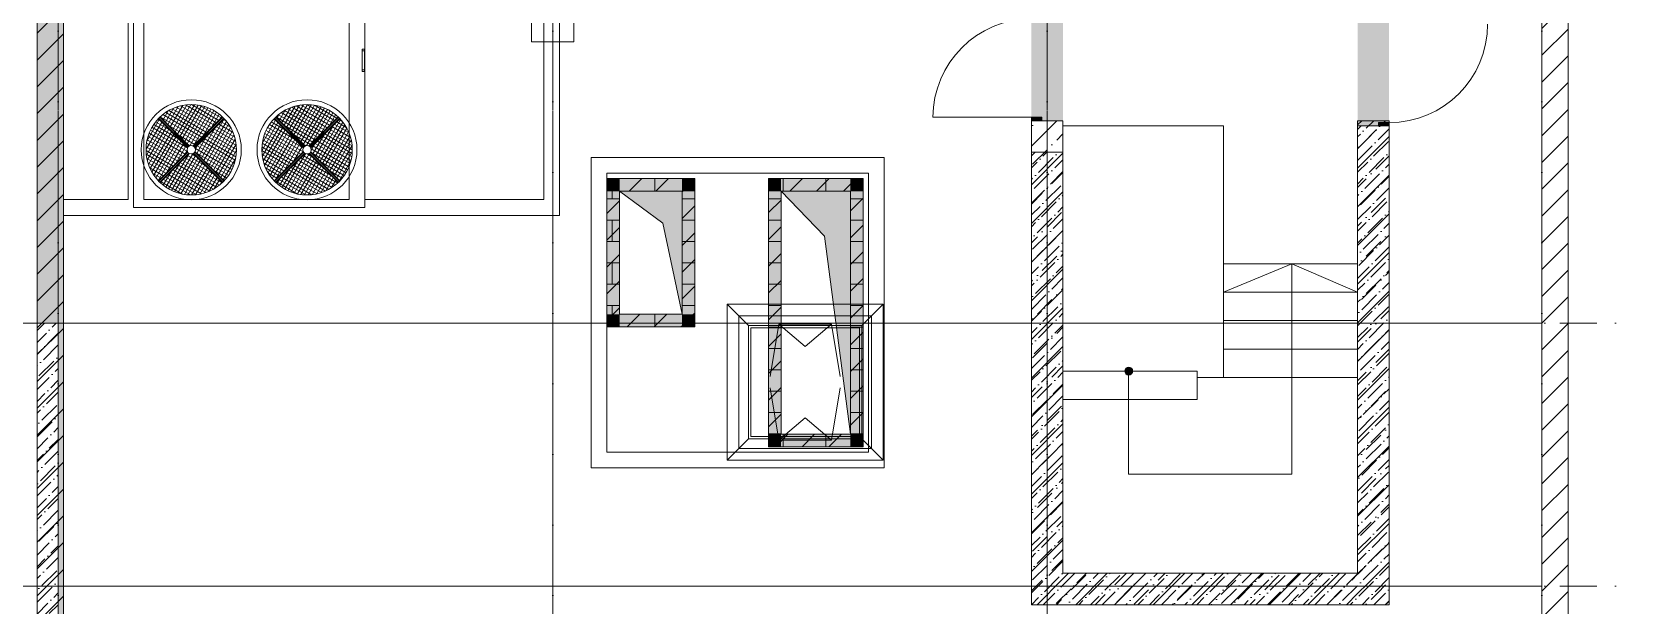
# Model space of a CAD drawing. Header units: millimetres. Extents: x 1499747 to 4230374, y -28481 to 441852.
# Drawn here: x 2469427 to 2484533, y 302903 to 308353 of the extents above; entities that cross this region are included whole.
import ezdxf
from ezdxf.xclip import XClip

# ---------------------------------------------------------------- set-up
doc = ezdxf.new("R2010")
doc.units = ezdxf.units.MM
doc.header["$MEASUREMENT"] = 0
doc.header["$XCLIPFRAME"] = 0
doc.linetypes.add('CENTER2', pattern=[28.575, 19.05, -3.175, 3.175, -3.175])
doc.linetypes.add('Штрихпунктирная', pattern=[670.277762, 352.777767, -176.388884, 0, -141.111112])
for name, color, linetype, lineweight in [('13 этаж_25_АР 06.03 custom_70_12 этаж_13_Интерьер - Мебель_Ном._пера__5_Ном._пера__5', 5, 'Continuous', 18), ('13 этаж_25_АР 06.03 custom_70_12 этаж_13_Интерьер - Мебель_Ном._пера__8_Ном._пера__8', 8, 'Continuous', 18), ('13 этаж_25_АР 06.03 custom_70__8 hatch_Ном._пера__8_Ном._пера__8', 8, 'Continuous', 18), ('13 этаж_25_АР 06.03 custom_70__Оси_Ном._пера__8_Ном._пера__8', 8, 'Continuous', 18), ('13 этаж_25_АР 06.03 custom_70_Defpoints_Ном._пера__7_Ном._пера__7', 7, 'Continuous', 18), ('13 этаж_25_АР 06.03 custom_70_DUCT-Ду2-COMPONENT-_Ном._пера__1_Ном._пера__1', 1, 'Continuous', 18), ('13 этаж_25_АР 06.03 custom_70_DUCT-Ду2-COMPONENT-_Ном._пера__6_Ном._пера__6', 6, 'Continuous', 18), ('13 этаж_25_АР 06.03 custom_70_DUCT-Ду2-COMPONENT-_Ном._пера__7_Ном._пера__7', 7, 'Continuous', 18), ('13 этаж_25_АР 06.03 custom_70_мет. конструкции_Ном._пера__5_Ном._пера__5', 5, 'Continuous', 18), ('13 этаж_25_АР 06.03 custom_70_ОВОРУДОВАНИЕ_Ном._пера__6_Ном._пера__6', 6, 'Continuous', 18), ('13 этаж_25_АР 06.03 custom_70_парапет 2_Ном._пера__8_Ном._пера__8', 8, 'Continuous', 18), ('13 этаж_25_АР 06.03 custom_70_Шахты 101_Ном._пера__14_Ном._пера__7', 7, 'Continuous', 18), ('13 этаж_25_АР 06.03 custom_70_Шахты 101_Ном._пера__8_Ном._пера__8', 8, 'Continuous', 18), ('13 этаж_25_АР 06.03 custom_70_Шахты_Ном._пера__7_Ном._пера__7', 7, 'Continuous', 18), ('13 этаж_25_Двери Archicad_Ном._пера__19_Ном._пера__255', 255, 'Continuous', 18), ('13 этаж_25_Двери Archicad_Ном._пера__23_Ном._пера__30', 30, 'Continuous', 18), ('13 этаж_25_Двери Archicad_Ном._пера__3_Ном._пера__30', 30, 'Continuous', 18), ('13 этаж_25_Двери Archicad_Ном._пера__47_Ном._пера__7', 7, 'Continuous', 18), ('13 этаж_25_Конструктив - Лестницы_Ном._пера__11_Ном._пера__171', 171, 'Continuous', 18), ('13 этаж_25_Конструктив - Лестницы_Ном._пера__1_Ном._пера__7', 7, 'Continuous', 18), ('13 этаж_25_Конструктив - Лестницы_Ном._пера__71_Ном._пера__161', 161, 'Continuous', 18), ('13 этаж_25_Конструктив - Перекрытия_Ном._пера__1_Ном._пера__7', 7, 'Continuous', 18), ('13 этаж_25_Конструктив - Стены Ненесущие Газоблок_Ном._пера__169_Ном._пера__83', 83, 'Continuous', 18), ('13 этаж_25_Конструктив - Стены Ненесущие Газоблок_Ном._пера__47_Ном._пера__7', 7, 'Continuous', 18), ('13 этаж_25_Конструктив - Стены Ненесущие Газоблок_Ном._пера__74_Ном._пера__255', 255, 'Continuous', 18), ('13 этаж_25_Конструктив - Стены Несущие_Ном._пера__170_Ном._пера__52', 52, 'Continuous', 18), ('13 этаж_25_Конструктив - Стены Несущие_Ном._пера__19_Ном._пера__255', 255, 'Continuous', 18), ('13 этаж_25_Конструктив - Стены Несущие_Ном._пера__47_Ном._пера__7', 7, 'Continuous', 18), ('13 этаж_25_Элемент Модели - Оси_Ном._пера__2_Ном._пера__8', 8, 'Continuous', 18)]:
    doc.layers.add(name, color=color, linetype=linetype, lineweight=lineweight)
doc.layers.add('Чертеж и Рисунок', color=7, linetype='Continuous')
pattern_1 = [(45, (1023281.01, -133771.585), (42.09495, 154.348152), [198.4375, -39.6875, 0, -39.6875])]
pattern_2 = [(0, (1023281.01, -133771.58), (0, 203.2), []), (90, (1023281.01, -133771.58), (-203.2, 203.2), [203.2, -203.2])]
pattern_3 = [(150, (1201071.875, 35155.75), (15.60195, 27.0234), []), (240, (1201071.875, 35155.75), (-27.0234, 15.60195), [])]
pattern_4 = [(150, (1201071.875, 35155.75), (15.60195, 27.0234), []), (240, (1201071.875, 35155.75), (-27.0234, 15.60195), [])]
pattern_5 = [(150, (1201171.875, 35155.75), (15.60195, 27.02337), []), (240, (1201171.875, 35155.75), (-27.02337, 15.60195), [])]
pattern_6 = [(150, (1201171.875, 35155.75), (15.60195, 27.02337), []), (240, (1201171.875, 35155.75), (-27.02337, 15.60195), [])]
pattern_7 = [(45, (1162404.69, 34264.05), (-127.2792, 127.2792), [])]
pattern_8 = [(45, (1162404.7, 34264.05), (-183.8478, 183.8478), []), (45, (1162312.77, 34355.97), (-183.8478, 183.8478), [195, -65, 0, -65])]

# ---------------------------------------------------------------- blocks, each defined once
blk = doc.blocks.new('Чертеж_4_25', base_point=(1186000, 29700))
at = {"layer": '13 этаж_25_АР 06.03 custom_70__8 hatch_Ном._пера__8_Ном._пера__8', "linetype": 'Continuous', "true_color": 0xc7c8ca}
h = blk.add_hatch(dxfattribs=at)
h.set_pattern_fill('ANSI36_0046_0019', color=9, style=0, pattern_type=2)
h.set_pattern_definition(pattern_1)
h.paths.add_polyline_path([(1199904, 34264), (1200105, 34264), (1200105, 45914), (1199905, 45914)])
h = blk.add_hatch(dxfattribs=at)
h.set_pattern_fill('ANSI36_0046_0019', color=9, style=0, pattern_type=2)
h.set_pattern_definition(pattern_1)
h.paths.add_polyline_path([(1200105, 45914), (1200105, 30164), (1200105, 30164), (1200105, 29914), (1200154, 29914), (1200154, 45914)])
h = blk.add_hatch(dxfattribs=at)
h.set_pattern_fill('ANSI36_0046_0019', color=9, style=0, pattern_type=2)
h.set_pattern_definition([(45, (1018258.26, -178801.25), (42.09495, 154.348152), [198.4375, -39.6875, 0, -39.6875])])
h.paths.add_polyline_path([(1212755, 36189), (1212455, 36189), (1212455, 31889), (1209655, 31889), (1209655, 35889), (1209355, 35889), (1209355, 31589), (1212755, 31589)])
for points in [[(1206035, 35519), (1205440, 35519), (1205853, 35214), (1206035, 34349)], [(1207635, 35519), (1206975, 35519), (1207387, 35091), (1207635, 33209)]]:
    blk.add_hatch(color=9, dxfattribs=at).paths.add_polyline_path(points)
h = blk.add_hatch(dxfattribs=at)
h.set_pattern_fill('ANSI36_0046_0019', color=9, style=0, pattern_type=2)
h.set_pattern_definition(pattern_1)
h.paths.add_polyline_path([(1199904, 30164), (1200105, 30164), (1200105, 34264), (1199904, 34264)])
at = {"layer": '13 этаж_25_АР 06.03 custom_70_ОВОРУДОВАНИЕ_Ном._пера__6_Ном._пера__6', "linetype": 'Continuous', "true_color": 0xc7c8ca}
h = blk.add_hatch(dxfattribs=at)
h.set_pattern_fill('NET_0046_0019', color=9, style=0, pattern_type=2)
h.set_pattern_definition(pattern_3)
h.paths.add_polyline_path([(1201075, 36225), (1201351, 35949, -0.243355), (1201388, 35949), (1201665, 36225, 0.397572)])
h = blk.add_hatch(dxfattribs=at)
h.set_pattern_fill('NET_0046_0019', color=9, style=0, pattern_type=2)
h.set_pattern_definition(pattern_5)
h.paths.add_polyline_path([(1202765, 36225, 0.397572), (1202175, 36225), (1202451, 35949, -0.243355), (1202488, 35949)])
h = blk.add_hatch(dxfattribs=at)
h.set_pattern_fill('NET_0046_0019', color=9, style=0, pattern_type=2)
h.set_pattern_definition(pattern_4)
h.paths.add_polyline_path([(1201057, 35617), (1201334, 35894, -0.119927), (1201329, 35913, -0.119927), (1201334, 35931), (1201057, 36208, 0.191496), (1200940, 35913, 0.191496)])
h = blk.add_hatch(dxfattribs=at)
h.set_pattern_fill('NET_0046_0019', color=9, style=0, pattern_type=2)
h.set_pattern_definition(pattern_4)
h.paths.add_polyline_path([(1201682, 36208), (1201406, 35931, -0.119927), (1201410, 35913, -0.119927), (1201406, 35894), (1201682, 35617, 0.191496), (1201800, 35913, 0.191496)])
h = blk.add_hatch(dxfattribs=at)
h.set_pattern_fill('NET_0046_0019', color=9, style=0, pattern_type=2)
h.set_pattern_definition(pattern_6)
h.paths.add_polyline_path([(1202157, 36208, 0.191496), (1202040, 35913, 0.191496), (1202157, 35617), (1202434, 35894, -0.119927), (1202429, 35913, -0.119927), (1202434, 35931)])
h = blk.add_hatch(dxfattribs=at)
h.set_pattern_fill('NET_0046_0019', color=9, style=0, pattern_type=2)
h.set_pattern_definition(pattern_6)
h.paths.add_polyline_path([(1202782, 35617, 0.191496), (1202900, 35913, 0.191496), (1202782, 36208), (1202506, 35931, -0.119927), (1202510, 35913, -0.119927), (1202506, 35894)])
h = blk.add_hatch(dxfattribs=at)
h.set_pattern_fill('NET_0046_0019', color=9, style=0, pattern_type=2)
h.set_pattern_definition(pattern_3)
h.paths.add_polyline_path([(1201351, 35877), (1201075, 35600, 0.397572), (1201665, 35600), (1201388, 35877, -0.243355)])
h = blk.add_hatch(dxfattribs=at)
h.set_pattern_fill('NET_0046_0019', color=9, style=0, pattern_type=2)
h.set_pattern_definition(pattern_5)
h.paths.add_polyline_path([(1202488, 35877, -0.243355), (1202451, 35877), (1202175, 35600, 0.397572), (1202765, 35600)])
at = {"layer": '13 этаж_25_АР 06.03 custom_70_Шахты_Ном._пера__7_Ном._пера__7', "linetype": 'Continuous', "true_color": 0xc7c8ca}
h = blk.add_hatch(dxfattribs=at)
h.set_pattern_fill('AR_B816_0046_0019', color=9, style=0, pattern_type=2)
h.set_pattern_definition(pattern_2)
h.paths.add_polyline_path([(1205320, 34264), (1206155, 34264), (1206155, 35639), (1205320, 35639)])
h.paths.add_polyline_path([(1205440, 34349), (1205440, 35519), (1206035, 35519), (1206035, 34349)], flags=0)
h = blk.add_hatch(dxfattribs=at)
h.set_pattern_fill('AR_B816_0046_0019', color=9, style=0, pattern_type=2)
h.set_pattern_definition(pattern_2)
h.paths.add_polyline_path([(1206975, 35519), (1207635, 35519), (1207635, 34264), (1207755, 34264), (1207755, 35639), (1206855, 35639), (1206855, 34264), (1206975, 34264)])
h = blk.add_hatch(dxfattribs=at)
h.set_pattern_fill('AR_B816_0046_0019', color=9, style=0, pattern_type=2)
h.set_pattern_definition(pattern_2)
h.paths.add_polyline_path([(1206155, 34264), (1205320, 34264), (1205320, 34229), (1206155, 34229)])
h = blk.add_hatch(dxfattribs=at)
h.set_pattern_fill('AR_B816_0046_0019', color=9, style=0, pattern_type=2)
h.set_pattern_definition(pattern_2)
h.paths.add_polyline_path([(1206975, 34264), (1206855, 34264), (1206855, 33089), (1207755, 33089), (1207755, 34264), (1207635, 34264), (1207635, 33209), (1206975, 33209)])
at = {"layer": '13 этаж_25_Двери Archicad_Ном._пера__19_Ном._пера__255', "linetype": 'Continuous', "true_color": 0xc7c8ca}
for points in [[(1209355, 36189), (1209455, 36189), (1209455, 36221), (1209355, 36221)], [(1212655, 36139), (1212755, 36139), (1212755, 36171), (1212655, 36171)]]:
    blk.add_hatch(color=9, dxfattribs=at).paths.add_polyline_path(points)
at = {"layer": '13 этаж_25_Конструктив - Лестницы_Ном._пера__71_Ном._пера__161', "linetype": 'Continuous', "true_color": 0xc7c8ca}
blk.add_hatch(color=9, dxfattribs=at).paths.add_polyline_path([(1210242, 33809, 1), (1210317, 33809, 1)])
at = {"layer": '13 этаж_25_Конструктив - Стены Ненесущие Газоблок_Ном._пера__169_Ном._пера__83', "linetype": 'Continuous', "true_color": 0xc7c8ca}
h = blk.add_hatch(dxfattribs=at)
h.set_pattern_fill('БЛОКИ_БЕТОННЫЕ_ЭФФЕКТИВН_72', color=9, style=0, pattern_type=2)
h.set_pattern_definition(pattern_7)
h.paths.add_polyline_path([(1200155, 29914), (1200155, 45964), (1199905, 45964), (1199905, 29914)])
h = blk.add_hatch(dxfattribs=at)
h.set_pattern_fill('БЛОКИ_БЕТОННЫЕ_ЭФФЕКТИВН_72', color=9, style=0, pattern_type=2)
h.set_pattern_definition(pattern_7)
h.paths.add_polyline_path([(1214205, 45964), (1214205, 16114), (1214455, 16114), (1214455, 45964)])
h = blk.add_hatch(dxfattribs=at)
h.set_pattern_fill('БЛОКИ_БЕТОННЫЕ_ЭФФЕКТИВН_72', color=9, style=0, pattern_type=2)
h.set_pattern_definition(pattern_7)
h.paths.add_polyline_path([(1205320, 35519), (1205440, 35519), (1205320, 35639)])
h = blk.add_hatch(dxfattribs=at)
h.set_pattern_fill('БЛОКИ_БЕТОННЫЕ_ЭФФЕКТИВН_72', color=9, style=0, pattern_type=2)
h.set_pattern_definition(pattern_7)
h.paths.add_polyline_path([(1205320, 35639), (1205440, 35519), (1205440, 35639)])
h = blk.add_hatch(dxfattribs=at)
h.set_pattern_fill('БЛОКИ_БЕТОННЫЕ_ЭФФЕКТИВН_72', color=9, style=0, pattern_type=2)
h.set_pattern_definition(pattern_7)
h.paths.add_polyline_path([(1205320, 35519), (1205320, 34349), (1205440, 34349), (1205440, 35519)])
h = blk.add_hatch(dxfattribs=at)
h.set_pattern_fill('БЛОКИ_БЕТОННЫЕ_ЭФФЕКТИВН_72', color=9, style=0, pattern_type=2)
h.set_pattern_definition(pattern_7)
h.paths.add_polyline_path([(1206035, 35639), (1205440, 35639), (1205440, 35519), (1206035, 35519)])
h = blk.add_hatch(dxfattribs=at)
h.set_pattern_fill('БЛОКИ_БЕТОННЫЕ_ЭФФЕКТИВН_72', color=9, style=0, pattern_type=2)
h.set_pattern_definition(pattern_7)
h.paths.add_polyline_path([(1206035, 35639), (1206035, 35519), (1206155, 35639)])
at = {"layer": '13 этаж_25_Конструктив - Стены Ненесущие Газоблок_Ном._пера__169_Ном._пера__83', "linetype": 'Continuous'}
h = blk.add_hatch(dxfattribs=at)
h.set_pattern_fill('БЛОКИ_БЕТОННЫЕ_ЭФФЕКТИВН_72', color=256, style=0, pattern_type=2)
h.set_pattern_definition(pattern_7)
h.paths.add_polyline_path([(1206035, 35519), (1206155, 35519), (1206155, 35639)])
at = {"layer": '13 этаж_25_Конструктив - Стены Ненесущие Газоблок_Ном._пера__169_Ном._пера__83', "linetype": 'Continuous', "true_color": 0xc7c8ca}
h = blk.add_hatch(dxfattribs=at)
h.set_pattern_fill('БЛОКИ_БЕТОННЫЕ_ЭФФЕКТИВН_72', color=9, style=0, pattern_type=2)
h.set_pattern_definition(pattern_7)
h.paths.add_polyline_path([(1206155, 34349), (1206155, 35519), (1206035, 35519), (1206035, 34349)])
h = blk.add_hatch(dxfattribs=at)
h.set_pattern_fill('БЛОКИ_БЕТОННЫЕ_ЭФФЕКТИВН_72', color=9, style=0, pattern_type=2)
h.set_pattern_definition(pattern_7)
h.paths.add_polyline_path([(1206855, 35519), (1206975, 35519), (1206855, 35639)])
h = blk.add_hatch(dxfattribs=at)
h.set_pattern_fill('БЛОКИ_БЕТОННЫЕ_ЭФФЕКТИВН_72', color=9, style=0, pattern_type=2)
h.set_pattern_definition(pattern_7)
h.paths.add_polyline_path([(1206855, 35639), (1206975, 35519), (1206975, 35639)])
h = blk.add_hatch(dxfattribs=at)
h.set_pattern_fill('БЛОКИ_БЕТОННЫЕ_ЭФФЕКТИВН_72', color=9, style=0, pattern_type=2)
h.set_pattern_definition(pattern_7)
h.paths.add_polyline_path([(1206855, 35519), (1206855, 33209), (1206975, 33209), (1206975, 35519)])
h = blk.add_hatch(dxfattribs=at)
h.set_pattern_fill('БЛОКИ_БЕТОННЫЕ_ЭФФЕКТИВН_72', color=9, style=0, pattern_type=2)
h.set_pattern_definition(pattern_7)
h.paths.add_polyline_path([(1207635, 35639), (1206975, 35639), (1206975, 35519), (1207635, 35519)])
at = {"layer": '13 этаж_25_Конструктив - Стены Ненесущие Газоблок_Ном._пера__169_Ном._пера__83', "linetype": 'Continuous'}
h = blk.add_hatch(dxfattribs=at)
h.set_pattern_fill('БЛОКИ_БЕТОННЫЕ_ЭФФЕКТИВН_72', color=256, style=0, pattern_type=2)
h.set_pattern_definition(pattern_7)
h.paths.add_polyline_path([(1207635, 35639), (1207635, 35519), (1207755, 35639)])
at = {"layer": '13 этаж_25_Конструктив - Стены Ненесущие Газоблок_Ном._пера__169_Ном._пера__83', "linetype": 'Continuous', "true_color": 0xc7c8ca}
h = blk.add_hatch(dxfattribs=at)
h.set_pattern_fill('БЛОКИ_БЕТОННЫЕ_ЭФФЕКТИВН_72', color=9, style=0, pattern_type=2)
h.set_pattern_definition(pattern_7)
h.paths.add_polyline_path([(1207635, 35519), (1207755, 35519), (1207755, 35639)])
h = blk.add_hatch(dxfattribs=at)
h.set_pattern_fill('БЛОКИ_БЕТОННЫЕ_ЭФФЕКТИВН_72', color=9, style=0, pattern_type=2)
h.set_pattern_definition(pattern_7)
h.paths.add_polyline_path([(1207755, 33209), (1207755, 35519), (1207635, 35519), (1207635, 33209)])
at = {"layer": '13 этаж_25_Конструктив - Стены Ненесущие Газоблок_Ном._пера__169_Ном._пера__83', "linetype": 'Continuous'}
h = blk.add_hatch(dxfattribs=at)
h.set_pattern_fill('БЛОКИ_БЕТОННЫЕ_ЭФФЕКТИВН_72', color=256, style=0, pattern_type=2)
h.set_pattern_definition(pattern_7)
h.paths.add_polyline_path([(1205440, 34349), (1205320, 34349), (1205320, 34229)])
at = {"layer": '13 этаж_25_Конструктив - Стены Ненесущие Газоблок_Ном._пера__169_Ном._пера__83', "linetype": 'Continuous', "true_color": 0xc7c8ca}
h = blk.add_hatch(dxfattribs=at)
h.set_pattern_fill('БЛОКИ_БЕТОННЫЕ_ЭФФЕКТИВН_72', color=9, style=0, pattern_type=2)
h.set_pattern_definition(pattern_7)
h.paths.add_polyline_path([(1205440, 34349), (1205320, 34229), (1205440, 34229)])
h = blk.add_hatch(dxfattribs=at)
h.set_pattern_fill('БЛОКИ_БЕТОННЫЕ_ЭФФЕКТИВН_72', color=9, style=0, pattern_type=2)
h.set_pattern_definition(pattern_7)
h.paths.add_polyline_path([(1205440, 34229), (1206035, 34229), (1206035, 34349), (1205440, 34349)])
h = blk.add_hatch(dxfattribs=at)
h.set_pattern_fill('БЛОКИ_БЕТОННЫЕ_ЭФФЕКТИВН_72', color=9, style=0, pattern_type=2)
h.set_pattern_definition(pattern_7)
h.paths.add_polyline_path([(1206155, 34349), (1206035, 34349), (1206155, 34229)])
h = blk.add_hatch(dxfattribs=at)
h.set_pattern_fill('БЛОКИ_БЕТОННЫЕ_ЭФФЕКТИВН_72', color=9, style=0, pattern_type=2)
h.set_pattern_definition(pattern_7)
h.paths.add_polyline_path([(1206035, 34349), (1206035, 34229), (1206155, 34229)])
h = blk.add_hatch(dxfattribs=at)
h.set_pattern_fill('БЛОКИ_БЕТОННЫЕ_ЭФФЕКТИВН_72', color=9, style=0, pattern_type=2)
h.set_pattern_definition(pattern_7)
h.paths.add_polyline_path([(1206975, 33209), (1206855, 33209), (1206855, 33089)])
at = {"layer": '13 этаж_25_Конструктив - Стены Ненесущие Газоблок_Ном._пера__169_Ном._пера__83', "linetype": 'Continuous'}
h = blk.add_hatch(dxfattribs=at)
h.set_pattern_fill('БЛОКИ_БЕТОННЫЕ_ЭФФЕКТИВН_72', color=256, style=0, pattern_type=2)
h.set_pattern_definition(pattern_7)
h.paths.add_polyline_path([(1206975, 33209), (1206855, 33089), (1206975, 33089)])
at = {"layer": '13 этаж_25_Конструктив - Стены Ненесущие Газоблок_Ном._пера__169_Ном._пера__83', "linetype": 'Continuous', "true_color": 0xc7c8ca}
h = blk.add_hatch(dxfattribs=at)
h.set_pattern_fill('БЛОКИ_БЕТОННЫЕ_ЭФФЕКТИВН_72', color=9, style=0, pattern_type=2)
h.set_pattern_definition(pattern_7)
h.paths.add_polyline_path([(1206975, 33089), (1207635, 33089), (1207635, 33209), (1206975, 33209)])
h = blk.add_hatch(dxfattribs=at)
h.set_pattern_fill('БЛОКИ_БЕТОННЫЕ_ЭФФЕКТИВН_72', color=9, style=0, pattern_type=2)
h.set_pattern_definition(pattern_7)
h.paths.add_polyline_path([(1207755, 33209), (1207635, 33209), (1207755, 33089)])
h = blk.add_hatch(dxfattribs=at)
h.set_pattern_fill('БЛОКИ_БЕТОННЫЕ_ЭФФЕКТИВН_72', color=9, style=0, pattern_type=2)
h.set_pattern_definition(pattern_7)
h.paths.add_polyline_path([(1207635, 33209), (1207635, 33089), (1207755, 33089)])
at = {"layer": '13 этаж_25_Конструктив - Стены Ненесущие Газоблок_Ном._пера__74_Ном._пера__255', "linetype": 'Continuous', "true_color": 0xc7c8ca}
for points in [[(1205320, 35519), (1205440, 35519), (1205320, 35639)], [(1205320, 35639), (1205440, 35519), (1205440, 35639)], [(1205320, 35519), (1205320, 34349), (1205440, 34349), (1205440, 35519)], [(1206035, 35639), (1205440, 35639), (1205440, 35519), (1206035, 35519)], [(1206035, 35639), (1206035, 35519), (1206155, 35639)], [(1206035, 35519), (1206155, 35519), (1206155, 35639)], [(1206155, 34349), (1206155, 35519), (1206035, 35519), (1206035, 34349)], [(1206855, 35519), (1206975, 35519), (1206855, 35639)], [(1206855, 35639), (1206975, 35519), (1206975, 35639)], [(1206855, 35519), (1206855, 33209), (1206975, 33209), (1206975, 35519)], [(1207635, 35639), (1206975, 35639), (1206975, 35519), (1207635, 35519)], [(1207635, 35639), (1207635, 35519), (1207755, 35639)], [(1207635, 35519), (1207755, 35519), (1207755, 35639)], [(1207755, 33209), (1207755, 35519), (1207635, 35519), (1207635, 33209)], [(1205440, 34349), (1205320, 34349), (1205320, 34229)], [(1205440, 34349), (1205320, 34229), (1205440, 34229)], [(1205440, 34229), (1206035, 34229), (1206035, 34349), (1205440, 34349)], [(1206155, 34349), (1206035, 34349), (1206155, 34229)], [(1206035, 34349), (1206035, 34229), (1206155, 34229)], [(1206975, 33209), (1206855, 33209), (1206855, 33089)], [(1206975, 33209), (1206855, 33089), (1206975, 33089)], [(1206975, 33089), (1207635, 33089), (1207635, 33209), (1206975, 33209)], [(1207755, 33209), (1207635, 33209), (1207755, 33089)], [(1207635, 33209), (1207635, 33089), (1207755, 33089)]]:
    blk.add_hatch(color=9, dxfattribs=at).paths.add_polyline_path(points)
at = {"layer": '13 этаж_25_Конструктив - Стены Несущие_Ном._пера__170_Ном._пера__52', "linetype": 'Continuous', "true_color": 0xc7c8ca}
h = blk.add_hatch(dxfattribs=at)
h.set_pattern_fill('ЖЕЛЕЗОБЕТОН_0019', color=9, style=0, pattern_type=2)
h.set_pattern_definition(pattern_8)
h.paths.add_polyline_path([(1209355, 31889), (1209655, 31889), (1209655, 36189), (1209355, 36189)])
h = blk.add_hatch(dxfattribs=at)
h.set_pattern_fill('ЖЕЛЕЗОБЕТОН_0019', color=9, style=0, pattern_type=2)
h.set_pattern_definition(pattern_8)
h.paths.add_polyline_path([(1212455, 31889), (1212755, 31889), (1212755, 36139), (1212455, 36139)])
h = blk.add_hatch(dxfattribs=at)
h.set_pattern_fill('ЖЕЛЕЗОБЕТОН_0019', color=9, style=0, pattern_type=2)
h.set_pattern_definition(pattern_8)
h.paths.add_polyline_path([(1209355, 31889), (1209355, 31589), (1209655, 31889)])
h = blk.add_hatch(dxfattribs=at)
h.set_pattern_fill('ЖЕЛЕЗОБЕТОН_0019', color=9, style=0, pattern_type=2)
h.set_pattern_definition(pattern_8)
h.paths.add_polyline_path([(1209655, 31889), (1209355, 31589), (1209655, 31589)])
h = blk.add_hatch(dxfattribs=at)
h.set_pattern_fill('ЖЕЛЕЗОБЕТОН_0019', color=9, style=0, pattern_type=2)
h.set_pattern_definition(pattern_8)
h.paths.add_polyline_path([(1212455, 31889), (1209655, 31889), (1209655, 31589), (1212455, 31589)])
h = blk.add_hatch(dxfattribs=at)
h.set_pattern_fill('ЖЕЛЕЗОБЕТОН_0019', color=9, style=0, pattern_type=2)
h.set_pattern_definition(pattern_8)
h.paths.add_polyline_path([(1212455, 31889), (1212755, 31589), (1212755, 31889)])
h = blk.add_hatch(dxfattribs=at)
h.set_pattern_fill('ЖЕЛЕЗОБЕТОН_0019', color=9, style=0, pattern_type=2)
h.set_pattern_definition(pattern_8)
h.paths.add_polyline_path([(1212455, 31589), (1212755, 31589), (1212455, 31889)])
at = {"layer": '13 этаж_25_Конструктив - Стены Несущие_Ном._пера__19_Ном._пера__255', "linetype": 'Continuous', "true_color": 0xc7c8ca}
for points in [[(1209355, 36189), (1209655, 36189), (1209655, 37189), (1209355, 37189)], [(1212755, 37139), (1212455, 37139), (1212455, 36139), (1212755, 36139)]]:
    blk.add_hatch(color=9, dxfattribs=at).paths.add_polyline_path(points)
at = {"layer": '13 этаж_25_АР 06.03 custom_70_12 этаж_13_Интерьер - Мебель_Ном._пера__5_Ном._пера__5', "color": 9, "linetype": 'Continuous', "true_color": 0xc7c8ca, "flags": 128}
blk.add_lwpolyline([(1204605, 37789), (1205005, 37789), (1205005, 36939), (1204605, 36939)], close=True, dxfattribs=at)
at = {"layer": '13 этаж_25_АР 06.03 custom_70_12 этаж_13_Интерьер - Мебель_Ном._пера__8_Ном._пера__8', "color": 9, "linetype": 'Continuous', "true_color": 0xc7c8ca}
for p, q in [((1212455, 31889), (1212455, 36139)), ((1212755, 36139), (1212755, 31589)), ((1209355, 31589), (1209355, 35889)), ((1209655, 31889), (1209655, 35889)), ((1209655, 31889), (1212455, 31889)), ((1212755, 31589), (1209355, 31589))]:
    blk.add_line(p, q, dxfattribs=at)
at = {"layer": '13 этаж_25_АР 06.03 custom_70_12 этаж_13_Интерьер - Мебель_Ном._пера__8_Ном._пера__8', "color": 9, "linetype": 'Continuous', "true_color": 0xc7c8ca, "flags": 128}
blk.add_lwpolyline([(1204605, 37789), (1205005, 37789), (1205005, 36939), (1204605, 36939)], close=True, dxfattribs=at)
for points in [[(1212755, 36189), (1212755, 31589), (1209355, 31589), (1209355, 35889), (1209655, 35889), (1209655, 31889), (1212455, 31889), (1212455, 36189)], [(1212755, 36139), (1212755, 31589), (1209355, 31589), (1209355, 35889)], [(1209655, 35889), (1209655, 31889), (1212455, 31889), (1212455, 36139)], [(1212455, 36189), (1212755, 36189)], [(1209655, 35889), (1209655, 35089)]]:
    blk.add_lwpolyline(points, dxfattribs=at)
at = {"layer": '13 этаж_25_АР 06.03 custom_70__Оси_Ном._пера__8_Ном._пера__8', "color": 9, "linetype": 'CENTER2', "true_color": 0xc7c8ca}
for p, q in [((1200105, 45914), (1200105, 30164)), ((1204805, 45914), (1204805, 16114)), ((1209505, 45914), (1209505, 16114)), ((1214205, 45914), (1214205, 16114)), ((1214205, 34264), (1169820, 34264)), ((1214205, 31764), (1181205, 31764))]:
    blk.add_line(p, q, dxfattribs=at)
at = {"layer": '13 этаж_25_АР 06.03 custom_70_Defpoints_Ном._пера__7_Ном._пера__7', "color": 9, "linetype": 'Continuous', "true_color": 0xc7c8ca}
for p, q in [((1202994, 36853), (1203017, 36853)), ((1202994, 36673), (1203017, 36673))]:
    blk.add_line(p, q, dxfattribs=at)
at = {"layer": '13 этаж_25_АР 06.03 custom_70_DUCT-Ду2-COMPONENT-_Ном._пера__1_Ном._пера__1', "color": 9, "linetype": 'Continuous', "true_color": 0xc7c8ca}
for p, q in [((1206667, 34241), (1206463, 34445)), ((1207742, 34241), (1207946, 34445)), ((1207742, 34241), (1206667, 34241)), ((1206667, 34241), (1206667, 33166)), ((1206687, 34221), (1207722, 34221)), ((1206687, 33186), (1206687, 34221)), ((1206687, 34221), (1206687, 34221)), ((1207722, 34221), (1207722, 34221)), ((1207722, 34221), (1207722, 33186)), ((1207742, 33166), (1207742, 34241)), ((1206667, 33166), (1206463, 32962)), ((1206667, 33166), (1207742, 33166)), ((1207722, 33186), (1206687, 33186)), ((1206687, 33186), (1206687, 33186)), ((1207722, 33186), (1207722, 33186)), ((1207742, 33166), (1207946, 32962))]:
    blk.add_line(p, q, dxfattribs=at)
at = {"layer": '13 этаж_25_АР 06.03 custom_70_DUCT-Ду2-COMPONENT-_Ном._пера__6_Ном._пера__6', "color": 9, "linetype": 'Continuous', "true_color": 0xc7c8ca}
for p, q in [((1207946, 34445), (1206463, 34445)), ((1206463, 34445), (1206463, 32962)), ((1206463, 34445), (1206574, 34334)), ((1207946, 34445), (1206463, 34445)), ((1206463, 34445), (1206463, 32962)), ((1207946, 34445), (1207835, 34334)), ((1207946, 32962), (1207946, 34445)), ((1207946, 32962), (1207946, 34445)), ((1207835, 34334), (1206574, 34334)), ((1206574, 34334), (1206574, 33073)), ((1207835, 33073), (1207835, 34334)), ((1206955, 34254), (1206872, 33758)), ((1207455, 34254), (1206955, 34254)), ((1207455, 34254), (1207537, 33758)), ((1206955, 33154), (1206872, 33649)), ((1207455, 33154), (1207537, 33649)), ((1206955, 33154), (1207455, 33154)), ((1206463, 32962), (1206574, 33073)), ((1206463, 32962), (1207946, 32962)), ((1206463, 32962), (1207946, 32962)), ((1206574, 33073), (1207835, 33073)), ((1207946, 32962), (1207835, 33073))]:
    blk.add_line(p, q, dxfattribs=at)
at = {"layer": '13 этаж_25_АР 06.03 custom_70_DUCT-Ду2-COMPONENT-_Ном._пера__7_Ном._пера__7', "color": 9, "linetype": 'Continuous', "true_color": 0xc7c8ca}
for p, q in [((1207205, 34042), (1206955, 34254)), ((1207455, 34254), (1207205, 34042)), ((1206955, 33154), (1207205, 33366)), ((1207205, 33366), (1207455, 33154))]:
    blk.add_line(p, q, dxfattribs=at)
at = {"layer": '13 этаж_25_АР 06.03 custom_70_мет. конструкции_Ном._пера__5_Ном._пера__5', "color": 9, "linetype": 'Continuous', "true_color": 0xc7c8ca, "flags": 128}
for points in [[(1200770, 35439), (1200770, 37869)], [(1202870, 35439), (1202870, 37869), (1200920, 37869)], [(1200920, 37869), (1200920, 35439)], [(1203020, 35439), (1203020, 37869)], [(1204720, 35439), (1204720, 37869), (1203020, 37869)], [(1204720, 35289), (1204870, 35289), (1204870, 37869)], [(1200154, 35289), (1200154, 35439), (1200770, 35439)], [(1202870, 35439), (1200920, 35439)], [(1203020, 35439), (1204720, 35439)], [(1200770, 35289), (1200170, 35289), (1200154, 35289)], [(1200920, 35289), (1200770, 35289)], [(1200920, 35289), (1202870, 35289)], [(1202870, 35289), (1203020, 35289)], [(1204720, 35289), (1203020, 35289)]]:
    blk.add_lwpolyline(points, dxfattribs=at)
for points in [[(1207755, 32889), (1205170, 32889), (1205170, 35639), (1205170, 35839), (1207755, 35839), (1207955, 35839), (1207955, 32889)], [(1207755, 33039), (1205320, 33039), (1205320, 35639), (1205320, 35689), (1207755, 35689), (1207805, 35689), (1207805, 33039)]]:
    blk.add_lwpolyline(points, close=True, dxfattribs=at)
at = {"layer": '13 этаж_25_АР 06.03 custom_70_ОВОРУДОВАНИЕ_Ном._пера__6_Ном._пера__6', "color": 9, "linetype": 'Continuous', "true_color": 0xc7c8ca}
for p, q in [((1202994, 36870), (1203017, 36870)), ((1202994, 36870), (1202994, 36655)), ((1203017, 36870), (1203017, 36655)), ((1203020, 36842), (1203020, 36684)), ((1202994, 36655), (1203017, 36655)), ((1201334, 35931), (1201057, 36208)), ((1201337, 35937), (1201061, 36212)), ((1201346, 35945), (1201070, 36221)), ((1201351, 35949), (1201075, 36225)), ((1201665, 36225), (1201388, 35949)), ((1201670, 36221), (1201394, 35945)), ((1201678, 36212), (1201403, 35937)), ((1201683, 36208), (1201406, 35931)), ((1202157, 36208), (1202434, 35931)), ((1202161, 36212), (1202437, 35937)), ((1202170, 36221), (1202446, 35945)), ((1202175, 36225), (1202451, 35949)), ((1202488, 35949), (1202765, 36225)), ((1202494, 35945), (1202770, 36221)), ((1202503, 35937), (1202778, 36212)), ((1202506, 35931), (1202783, 36208)), ((1201334, 35894), (1201057, 35617)), ((1201337, 35889), (1201061, 35613)), ((1201346, 35880), (1201070, 35604)), ((1201351, 35877), (1201075, 35600)), ((1201665, 35600), (1201388, 35877)), ((1201670, 35604), (1201394, 35880)), ((1201678, 35613), (1201403, 35889)), ((1201683, 35617), (1201406, 35894)), ((1202157, 35617), (1202434, 35894)), ((1202161, 35613), (1202437, 35889)), ((1202170, 35604), (1202446, 35880)), ((1202175, 35600), (1202451, 35877)), ((1202488, 35877), (1202765, 35600)), ((1202494, 35880), (1202770, 35604)), ((1202503, 35889), (1202778, 35613)), ((1202506, 35894), (1202783, 35617))]:
    blk.add_line(p, q, dxfattribs=at)
at = {"layer": '13 этаж_25_АР 06.03 custom_70_ОВОРУДОВАНИЕ_Ном._пера__6_Ном._пера__6', "color": 9, "linetype": 'Continuous', "true_color": 0xc7c8ca, "flags": 128}
blk.add_lwpolyline([(1200820, 35363), (1203020, 35363), (1203020, 38163), (1200820, 38163)], close=True, dxfattribs=at)
at = {"layer": '13 этаж_25_АР 06.03 custom_70_ОВОРУДОВАНИЕ_Ном._пера__6_Ном._пера__6', "color": 9, "linetype": 'Continuous', "true_color": 0xc7c8ca}
for centre, radius in [((1201370, 35913), 475), ((1201370, 35913), 430), ((1201370, 35913), 430), ((1202470, 35913), 475), ((1202470, 35913), 430), ((1202470, 35913), 430), ((1201370, 35913), 40.5), ((1202470, 35913), 40.5)]:
    blk.add_circle(centre, radius, dxfattribs=at)
at = {"layer": '13 этаж_25_АР 06.03 custom_70_парапет 2_Ном._пера__8_Ном._пера__8', "color": 9, "linetype": 'Continuous', "true_color": 0xc7c8ca}
for p, q in [((1199905, 45914), (1199904, 30164)), ((1200154, 44364), (1200154, 29914))]:
    blk.add_line(p, q, dxfattribs=at)
at = {"layer": '13 этаж_25_АР 06.03 custom_70_Шахты 101_Ном._пера__14_Ном._пера__7', "color": 9, "linetype": 'Continuous', "true_color": 0xc7c8ca, "flags": 128}
for points in [[(1206035, 34349), (1205853, 35214), (1205440, 35519), (1206035, 35519), (1206035, 34349), (1205440, 34349), (1205440, 35519)], [(1207635, 33209), (1206975, 33209), (1206975, 35519)]]:
    blk.add_lwpolyline(points, dxfattribs=at)
blk.add_lwpolyline([(1207635, 35519), (1206975, 35519), (1207387, 35091), (1207635, 33209)], close=True, dxfattribs=at)
at = {"layer": '13 этаж_25_АР 06.03 custom_70_Шахты 101_Ном._пера__8_Ном._пера__8', "color": 9, "linetype": 'Continuous', "true_color": 0xc7c8ca, "flags": 128}
blk.add_lwpolyline([(1212755, 36189), (1212455, 36189)], dxfattribs=at)
at = {"layer": '13 этаж_25_АР 06.03 custom_70_Шахты_Ном._пера__7_Ном._пера__7', "color": 9, "linetype": 'Continuous', "true_color": 0xc7c8ca, "flags": 128}
for points in [[(1206155, 35639), (1205320, 35639), (1205320, 34229), (1206155, 34229)], [(1206035, 35519), (1205440, 35519), (1205440, 34349), (1206035, 34349)], [(1207755, 33089), (1207755, 35639), (1206855, 35639), (1206855, 33089)], [(1207635, 33209), (1207635, 35519), (1206975, 35519), (1206975, 33209)]]:
    blk.add_lwpolyline(points, close=True, dxfattribs=at)
at = {"layer": '13 этаж_25_Двери Archicad_Ном._пера__23_Ном._пера__30', "color": 9, "linetype": 'Continuous', "true_color": 0xc7c8ca}
for p, q in [((1209355, 36189), (1209355, 36221)), ((1209355, 36221), (1209455, 36221)), ((1209455, 36189), (1209355, 36189)), ((1209455, 36221), (1209455, 36189)), ((1212655, 36139), (1212655, 36171)), ((1212655, 36171), (1212755, 36171)), ((1212755, 36139), (1212655, 36139)), ((1212755, 36171), (1212755, 36139))]:
    blk.add_line(p, q, dxfattribs=at)
at = {"layer": '13 этаж_25_Двери Archicad_Ном._пера__3_Ном._пера__30', "color": 9, "linetype": 'Continuous', "true_color": 0xc7c8ca}
blk.add_line((1209355, 36221), (1208419, 36221), dxfattribs=at)
for centre, start, end in [((1209355, 36221), 90, 180), ((1212755, 37107), 270, 0)]:
    blk.add_arc(centre, 936, start, end, dxfattribs=at)
at = {"layer": '13 этаж_25_Двери Archicad_Ном._пера__47_Ном._пера__7', "color": 9, "linetype": 'Continuous', "true_color": 0xc7c8ca}
for p, q in [((1209355, 36189), (1209455, 36189)), ((1209355, 36189), (1209455, 36189)), ((1209455, 36189), (1209655, 36189)), ((1212655, 36139), (1212455, 36139)), ((1212755, 36139), (1212655, 36139)), ((1212755, 36139), (1212655, 36139))]:
    blk.add_line(p, q, dxfattribs=at)
at = {"layer": '13 этаж_25_Конструктив - Лестницы_Ном._пера__11_Ном._пера__171', "color": 9, "linetype": 'Continuous', "true_color": 0xc7c8ca}
for p, q in [((1212455, 34829), (1211179, 34829)), ((1211179, 34829), (1211179, 34559)), ((1211829, 34829), (1211179, 34559)), ((1211829, 34559), (1211829, 34829)), ((1212455, 34559), (1211829, 34829)), ((1212455, 34559), (1212455, 34829)), ((1212455, 34559), (1211179, 34559)), ((1211179, 34559), (1211179, 34289)), ((1211179, 34559), (1212455, 34559)), ((1211829, 33749), (1211829, 34559)), ((1212455, 34289), (1212455, 34559)), ((1212455, 34289), (1211179, 34289)), ((1211179, 34289), (1211179, 34019)), ((1211179, 34289), (1212455, 34289)), ((1212455, 34019), (1212455, 34289)), ((1212455, 34019), (1211179, 34019)), ((1211179, 34019), (1211179, 33749)), ((1211179, 34019), (1212455, 34019)), ((1212455, 33749), (1212455, 34019)), ((1210929, 33809), (1209655, 33809)), ((1209655, 33809), (1209655, 33539)), ((1210279, 33809), (1210279, 33539)), ((1210929, 33539), (1210929, 33809)), ((1211179, 33749), (1210929, 33749)), ((1210929, 33749), (1210929, 33539)), ((1212455, 33749), (1211179, 33749)), ((1211179, 33749), (1212455, 33749)), ((1211829, 33479), (1211829, 33749)), ((1212455, 33479), (1212455, 33749)), ((1209655, 33539), (1210929, 33539)), ((1210929, 33539), (1209655, 33539)), ((1209655, 33539), (1209655, 33479)), ((1210279, 33539), (1210279, 33479)), ((1209655, 33479), (1209655, 31889)), ((1210279, 33479), (1210279, 32829)), ((1211829, 32829), (1211829, 33479)), ((1212455, 31889), (1212455, 33479)), ((1210279, 32829), (1211829, 32829)), ((1209655, 31889), (1212455, 31889))]:
    blk.add_line(p, q, dxfattribs=at)
at = {"layer": '13 этаж_25_Конструктив - Лестницы_Ном._пера__11_Ном._пера__171', "color": 9, "linetype": 'Continuous', "true_color": 0xc7c8ca, "flags": 128}
blk.add_lwpolyline([(1210242, 33809, 1), (1210317, 33809, 1)], format="xyb", close=True, dxfattribs=at)
at = {"layer": '13 этаж_25_Конструктив - Лестницы_Ном._пера__1_Ном._пера__7', "color": 9, "linetype": 'Continuous', "true_color": 0xc7c8ca}
for p, q in [((1212455, 34829), (1211179, 34829)), ((1211179, 34829), (1211179, 33749)), ((1212455, 33749), (1212455, 34829)), ((1210929, 33809), (1209655, 33809)), ((1209655, 33809), (1209655, 33539)), ((1210929, 33539), (1210929, 33809)), ((1211179, 33749), (1210929, 33749)), ((1210929, 33749), (1210929, 33539)), ((1211179, 33749), (1212455, 33749)), ((1212455, 33479), (1212455, 33749)), ((1209655, 33539), (1209655, 33479)), ((1210929, 33539), (1209655, 33539)), ((1209655, 33479), (1209655, 31889)), ((1212455, 31889), (1212455, 33479)), ((1209655, 31889), (1212455, 31889))]:
    blk.add_line(p, q, dxfattribs=at)
at = {"layer": '13 этаж_25_Конструктив - Перекрытия_Ном._пера__1_Ном._пера__7', "linetype": 'Continuous', "flags": 128}
for points in [[(1199854, 29914), (1199854, 15864), (1214455, 15864), (1214455, 46214), (1199905, 46214), (1199905, 29914)], [(1212455, 31889), (1209655, 31889), (1209655, 36139), (1211179, 36139), (1211179, 34829), (1212455, 34829)]]:
    blk.add_lwpolyline(points, close=True, dxfattribs=at)
at = {"layer": '13 этаж_25_Конструктив - Стены Ненесущие Газоблок_Ном._пера__47_Ном._пера__7', "color": 9, "linetype": 'Continuous', "true_color": 0xc7c8ca, "flags": 128}
for points in [[(1214455, 16114), (1214455, 46214)], [(1199905, 45964), (1199905, 29914)], [(1200155, 29914), (1200155, 45964)], [(1214205, 45964), (1214205, 16114)], [(1205320, 35639), (1205320, 35519)], [(1206035, 35639), (1205320, 35639)], [(1205320, 35519), (1205320, 34349)], [(1205440, 35519), (1206035, 35519)], [(1205440, 34349), (1205440, 35519)], [(1206155, 35639), (1206035, 35639)], [(1206035, 35519), (1206035, 34349)], [(1206155, 34349), (1206155, 35639)], [(1206855, 35639), (1206855, 35519)], [(1207635, 35639), (1206855, 35639)], [(1206855, 35519), (1206855, 33209)], [(1206975, 35519), (1207635, 35519)], [(1206975, 33209), (1206975, 35519)], [(1207755, 35639), (1207635, 35639)], [(1207635, 35519), (1207635, 33209)], [(1207755, 33209), (1207755, 35639)], [(1205320, 34229), (1205320, 34349)], [(1206035, 34349), (1205440, 34349)], [(1206155, 34229), (1206155, 34349)], [(1205320, 34229), (1206155, 34229)], [(1206855, 33089), (1206855, 33209)], [(1206855, 33089), (1207755, 33089)], [(1207635, 33209), (1206975, 33209)], [(1207755, 33089), (1207755, 33209)]]:
    blk.add_lwpolyline(points, dxfattribs=at)
at = {"layer": '13 этаж_25_Конструктив - Стены Несущие_Ном._пера__47_Ном._пера__7', "color": 9, "linetype": 'Continuous', "true_color": 0xc7c8ca}
for p, q in [((1209355, 36189), (1209455, 36189)), ((1209455, 36189), (1209655, 36189)), ((1212655, 36139), (1212455, 36139)), ((1212755, 36139), (1212655, 36139))]:
    blk.add_line(p, q, dxfattribs=at)
at = {"layer": '13 этаж_25_Конструктив - Стены Несущие_Ном._пера__47_Ном._пера__7', "color": 9, "linetype": 'Continuous', "true_color": 0xc7c8ca, "flags": 128}
for points in [[(1209355, 36189), (1209355, 31889)], [(1209655, 31889), (1209655, 36189)], [(1212455, 36139), (1212455, 31889)], [(1212755, 31889), (1212755, 36139)], [(1209355, 31589), (1209355, 31889)], [(1212455, 31889), (1209655, 31889)], [(1212755, 31589), (1212755, 31889)], [(1209355, 31589), (1212755, 31589)]]:
    blk.add_lwpolyline(points, dxfattribs=at)
at = {"layer": '13 этаж_25_Элемент Модели - Оси_Ном._пера__2_Ном._пера__8', "linetype": 'Штрихпунктирная'}
for p, q in [((1200105, 48964), (1200105, 14064)), ((1204805, 48964), (1204805, 14064)), ((1209505, 48964), (1209505, 14064)), ((1214205, 48964), (1214205, 14064)), ((1159405, 34264), (1216205, 34264)), ((1159405, 31764), (1216205, 31764))]:
    blk.add_line(p, q, dxfattribs=at)

msp = doc.modelspace()

# ---------------------------------------------------------------- block references
at = {"layer": 'Чертеж и Рисунок', "linetype": 'Continuous'}
ref = msp.add_blockref('Чертеж_4_25', (2455572.80168, 301019.07632), dxfattribs=at)
XClip(ref).set_block_clipping_path([(1144000, 0), (1228000, 59400.0000000006)])

doc.saveas('drawing.dxf')
